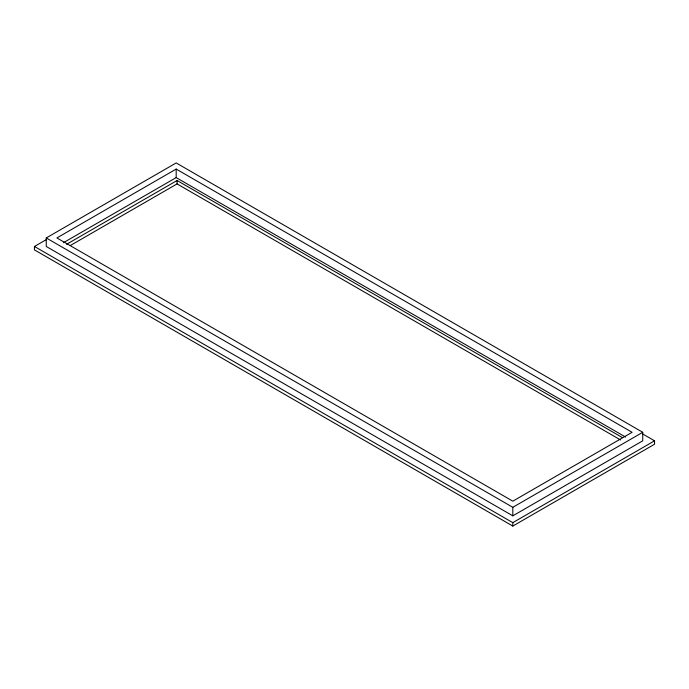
<?xml version="1.0" encoding="UTF-8"?>
<svg xmlns="http://www.w3.org/2000/svg" width="689" height="689" viewBox="0 0 689 689"><rect width="100%" height="100%" fill="white"/><g stroke="black" fill="none" stroke-linecap="round" stroke-linejoin="round"><path stroke-width="1.03" d="M46.258 237.946L176.186 162.94L642.742 432.296L642.742 440.822L512.814 515.837L46.258 246.473L46.258 237.946L512.814 507.311L642.742 432.296M642.449 433.837L654.55 440.822L654.55 444.233L512.814 526.06L34.45 249.883L34.45 246.473L46.49 239.522M176.186 169.072L56.894 237.946L512.814 501.17L632.106 432.296L176.186 169.072L176.186 177.598L625.595 437.059M63.414 242.709L176.186 177.598M66.557 244.302L177.073 180.501L622.434 437.618M70.269 245.568L177.073 183.903L620.565 439.952M34.45 246.473L512.814 522.65L654.55 440.822M512.814 507.311L512.814 515.837M512.814 522.65L512.814 526.06M177.073 180.501L177.073 183.903"/></g></svg>
